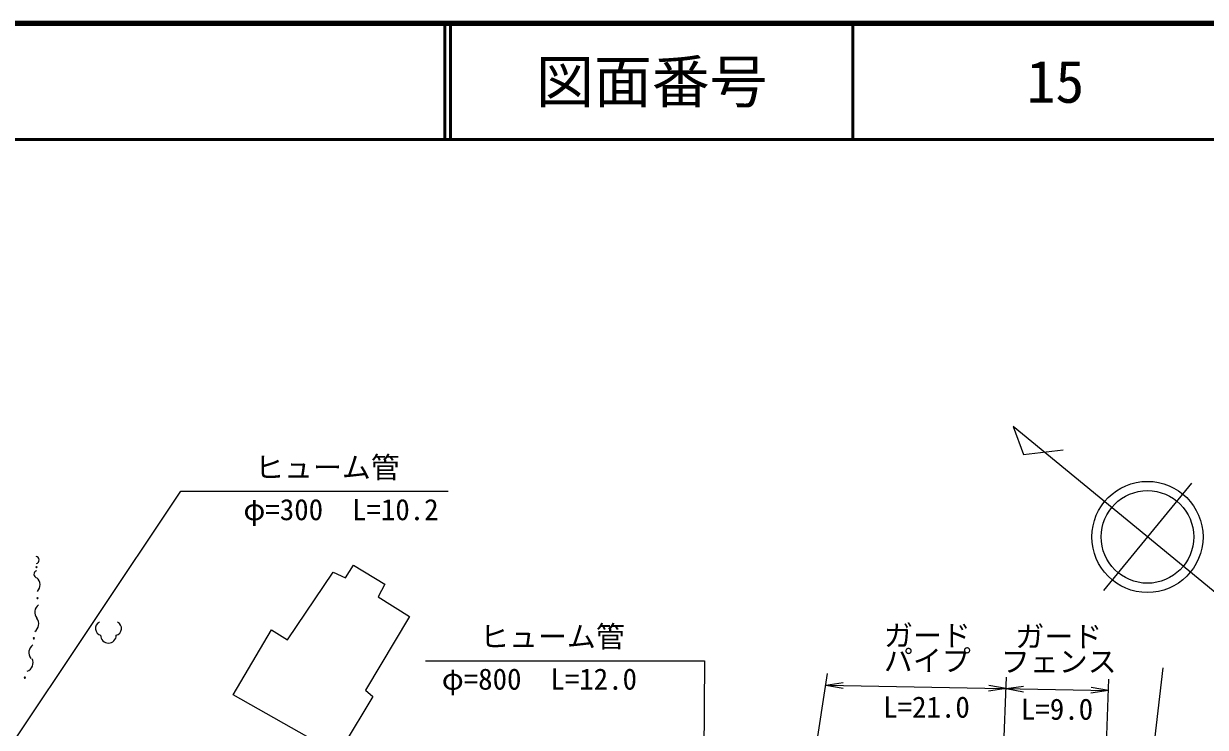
# Model space of a CAD drawing. Units: millimetres, scale not verified. Extents: x 40000 to 680000, y 20000 to 380000.
# Drawn here: x 472354 to 574451, y 319227 to 380000 of the extents above; entities that cross this region are included whole.
import ezdxf
from ezdxf.enums import TextEntityAlignment as Align

# ---------------------------------------------------------------- set-up
doc = ezdxf.new("R2010")
doc.units = ezdxf.units.MM
doc.header["$LTSCALE"] = 1000
doc.linetypes.add('CHAIN', pattern=[18.5, 12, -1.5, 3.5, -1.5])
for name, color, linetype, lineweight in [('M-BGD', 7, 'Continuous', 13), ('M-BMK', 2, 'CHAIN', 13), ('M-BMK-SRVR', 3, 'Continuous', 13), ('M-STR-HTXT', 7, 'Continuous', 13), ('M-TTL', 2, 'Continuous', 140), ('M-TTL-LINE', 7, 'Continuous', 50)]:
    doc.layers.add(name, color=color, linetype=linetype, lineweight=lineweight)
doc.layers.add('M-TTL-TXT', color=7, linetype='Continuous')
doc.styles.add('ＭＳ ゴシック', font='')
doc.styles.get('ＭＳ ゴシック').set_extended_font_data('MS Gothic')

msp = doc.modelspace()

# ---------------------------------------------------------------- linework, layer by layer
at = {"layer": 'M-BGD'}
msp.add_lwpolyline([(490446, 322046), (493760, 327656), (495157, 326778), (499091, 332637), (500169, 332128), (500842, 333241), (503557, 331581), (502998, 330499), (505695, 328813), (501876, 322446), (502533, 321905), (499951, 317628), (498806, 318196), (498345, 317566)], close=True, dxfattribs=at)
for centre, radius, start, end in [((473378, 333682), 316, 284.00394, 79.90742), ((473465, 333067), 50, 360, 180), ((473465, 333067), 50, 180, 360), ((473552, 332451), 316, 104.00394, 259.90742), ((472962, 331538), 806, 315.5585, 48.35286), ((474117, 329146), 806, 125.24475, 218.03911), ((473557, 330391), 50, 360, 180), ((473557, 330391), 50, 180, 360), ((472848, 328154), 806, 305.24475, 38.03911), ((479161, 327764), 603, 116.08703, 255.33416), ((480206, 327764), 603, 284.66584, 63.91297), ((473228, 326919), 50, 360, 180), ((473228, 326919), 50, 180, 360), ((479683, 327181), 675, 180, 360), ((473608, 325684), 806, 125.24475, 218.03911), ((472362, 324812), 806, 292.56531, 25.35967), ((472461, 323523), 50, 360, 180), ((472461, 323523), 50, 180, 360)]:
    msp.add_arc(centre, radius, start, end, dxfattribs=at)
msp.add_open_spline([(432783, 319788), (433991, 319548), (435206, 319337), (436407, 319067), (438248, 318653), (440076, 318180), (441898, 317690), (443569, 317239), (445236, 316767), (446889, 316252), (448309, 315810), (449718, 315330), (451121, 314835), (452366, 314396), (453602, 313931), (454835, 313457), (455958, 313025), (457076, 312578), (458189, 312120), (459733, 311484), (461276, 310844), (462800, 310163), (464015, 309620), (465215, 309043), (466414, 308466), (468420, 307500), (470405, 306492), (472403, 305511), (475893, 303800), (479394, 302109), (482885, 300400), (484613, 299555), (486347, 298720), (488066, 297855), (488716, 297528), (489360, 297188), (490007, 296854)], degree=3, knots=[0, 0, 0, 0, 1, 1, 1, 2, 2, 2, 3, 3, 3, 4, 4, 4, 5, 5, 5, 6, 6, 6, 7, 7, 7, 8, 8, 8, 9, 9, 9, 10, 10, 10, 11, 11, 11, 12, 12, 12, 12], dxfattribs=at)
at = {"layer": 'M-BMK'}
msp.add_line((570778, 324382), (564159, 267283), dxfattribs=at)
at = {"layer": 'M-BMK-SRVR'}
for p, q in [((577172, 329323), (557859, 345197)), ((557859, 345197), (558733, 342796)), ((558733, 342796), (562174, 343203)), ((573257, 340308), (565637, 331037))]:
    msp.add_line(p, q, dxfattribs=at)
for radius in [4800, 4000]:
    msp.add_circle((569447, 335673), radius, dxfattribs=at)
at = {"layer": 'M-STR-HTXT'}
for p, q in [((465498, 309072), (485938, 339616)), ((485938, 339616), (509018, 339616)), ((507069, 324964), (531178, 324964)), ((531178, 324964), (530910, 278445)), ((534567, 276804), (541803, 323869)), ((541651, 322880), (543155, 323101)), ((541651, 322880), (566073, 322398)), ((541651, 322880), (543145, 322601)), ((555270, 270586), (557269, 323572)), ((557232, 322572), (555737, 322852)), ((557232, 322572), (558736, 322793)), ((564090, 269663), (566110, 323397)), ((566073, 322398), (564578, 322677)), ((557232, 322572), (555727, 322352)), ((557232, 322572), (558727, 322293)), ((566073, 322398), (564568, 322177))]:
    msp.add_line(p, q, dxfattribs=at)
at = {"layer": 'M-TTL'}
msp.add_line((680000, 380000), (40000, 380000), dxfattribs=at)
at = {"layer": 'M-TTL-LINE'}
for p, q in [((508747, 380000), (508747, 370000)), ((509247, 380000), (509247, 370000)), ((543997, 380000), (543997, 370000)), ((40000, 370000), (680000, 370000))]:
    msp.add_line(p, q, dxfattribs=at)

# ---------------------------------------------------------------- texts
at = {"layer": 'M-STR-HTXT', "style": 'ＭＳ ゴシック'}
for p in [(498597, 340214), (518038, 325601)]:
    msp.add_text('ヒューム管', height=1833, dxfattribs=at).set_placement(p, align=Align.BOTTOM_CENTER)
for s, p in [('φ=300\u3000L=10.2', (499775, 338950)), ('パイプ', (550434, 325917)), ('フェンス', (561784, 325827)), ('φ=800\u3000L=12.0', (516915, 324315)), ('L=21.0', (550359, 321897)), ('L=9.0', (561634, 321717))]:
    msp.add_text(s, height=1833, dxfattribs=at).set_placement(p, align=Align.TOP_CENTER)
for p in [(550434, 327167), (561784, 327077)]:
    msp.add_text('ガード', height=1833, dxfattribs=at).set_placement(p, align=Align.MIDDLE_CENTER)
at = {"layer": 'M-TTL-TXT', "style": 'ＭＳ ゴシック'}
for s, p in [('図面番号', (526622, 375000)), ('15', (561497, 375000))]:
    msp.add_text(s, height=3666, dxfattribs=at).set_placement(p, align=Align.MIDDLE_CENTER)

doc.saveas('drawing.dxf')
